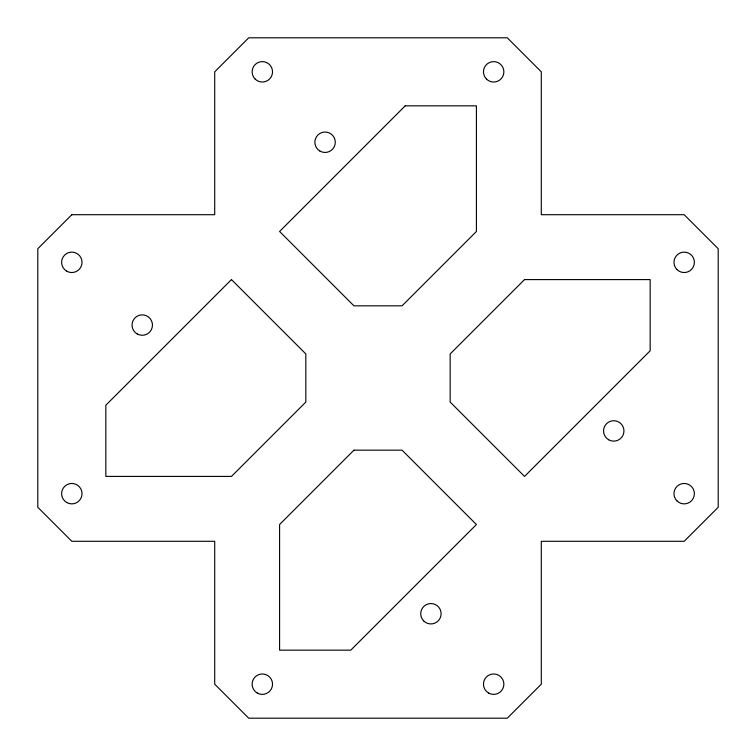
<?xml version="1.0" encoding="UTF-8"?>
<svg xmlns="http://www.w3.org/2000/svg" width="756" height="756" viewBox="0 0 756 756"><rect width="100%" height="100%" fill="white"/><g stroke="black" fill="none" stroke-linecap="round" stroke-linejoin="round"><path stroke-width="1.13" d="M71.82 214.704L37.8 248.724L37.8 507.276L71.82 541.296L214.704 541.296L214.704 684.18L248.724 718.2L507.276 718.2L541.296 684.18L541.296 541.296L684.18 541.296L718.2 507.276L718.2 248.724L684.18 214.704L541.296 214.704L541.296 71.82L507.276 37.8L248.724 37.8L214.704 71.82L214.704 214.704L71.82 214.704M231.468 279.588L105.84 405.216L105.84 476.412L231.468 476.412L305.83 402.06L305.83 353.94L231.468 279.588M405.216 105.84L279.588 231.468L353.94 305.83L402.06 305.83L476.412 231.468L476.412 105.84L405.216 105.84M353.94 450.17L279.588 524.532L279.588 650.16L350.784 650.16L476.412 524.532L402.06 450.17L353.94 450.17M524.532 279.588L450.17 353.94L450.17 402.06L524.532 476.412L650.16 350.784L650.16 279.588L524.532 279.588M257.229 693.016A10.206 10.206 0 0 0 272.538 684.18A10.206 10.206 0 0 0 257.229 675.344A10.206 10.206 0 0 0 257.229 693.016M488.565 693.016A10.206 10.206 0 0 0 503.874 684.18A10.206 10.206 0 0 0 488.565 675.344A10.206 10.206 0 0 0 488.565 693.016M255.112 79.04A10.206 10.206 0 0 0 272.188 74.466A10.206 10.206 0 0 0 259.686 61.964A10.206 10.206 0 0 0 255.112 79.04M486.448 79.04A10.206 10.206 0 0 0 503.524 74.466A10.206 10.206 0 0 0 491.022 61.964A10.206 10.206 0 0 0 486.448 79.04M676.96 269.552A10.206 10.206 0 0 0 694.036 264.978A10.206 10.206 0 0 0 681.534 252.476A10.206 10.206 0 0 0 676.96 269.552M676.96 500.888A10.206 10.206 0 0 0 694.036 496.314A10.206 10.206 0 0 0 681.534 483.812A10.206 10.206 0 0 0 676.96 500.888M66.717 502.504A10.206 10.206 0 0 0 82.026 493.668A10.206 10.206 0 0 0 66.717 484.832A10.206 10.206 0 0 0 66.717 502.504M66.717 271.168A10.206 10.206 0 0 0 82.026 262.332A10.206 10.206 0 0 0 66.717 253.496A10.206 10.206 0 0 0 66.717 271.168M137.148 333.916A10.206 10.206 0 0 0 152.457 325.08A10.206 10.206 0 0 0 137.148 316.235A10.206 10.206 0 0 0 137.148 333.916M319.977 151.096A10.206 10.206 0 0 0 335.286 142.251A10.206 10.206 0 0 0 319.977 133.415A10.206 10.206 0 0 0 319.977 151.096M608.646 439.765A10.206 10.206 0 0 0 623.955 430.92A10.206 10.206 0 0 0 608.646 422.084A10.206 10.206 0 0 0 608.646 439.765M423.71 620.959A10.206 10.206 0 0 0 440.776 616.386A10.206 10.206 0 0 0 428.283 603.893A10.206 10.206 0 0 0 423.71 620.959"/></g></svg>
